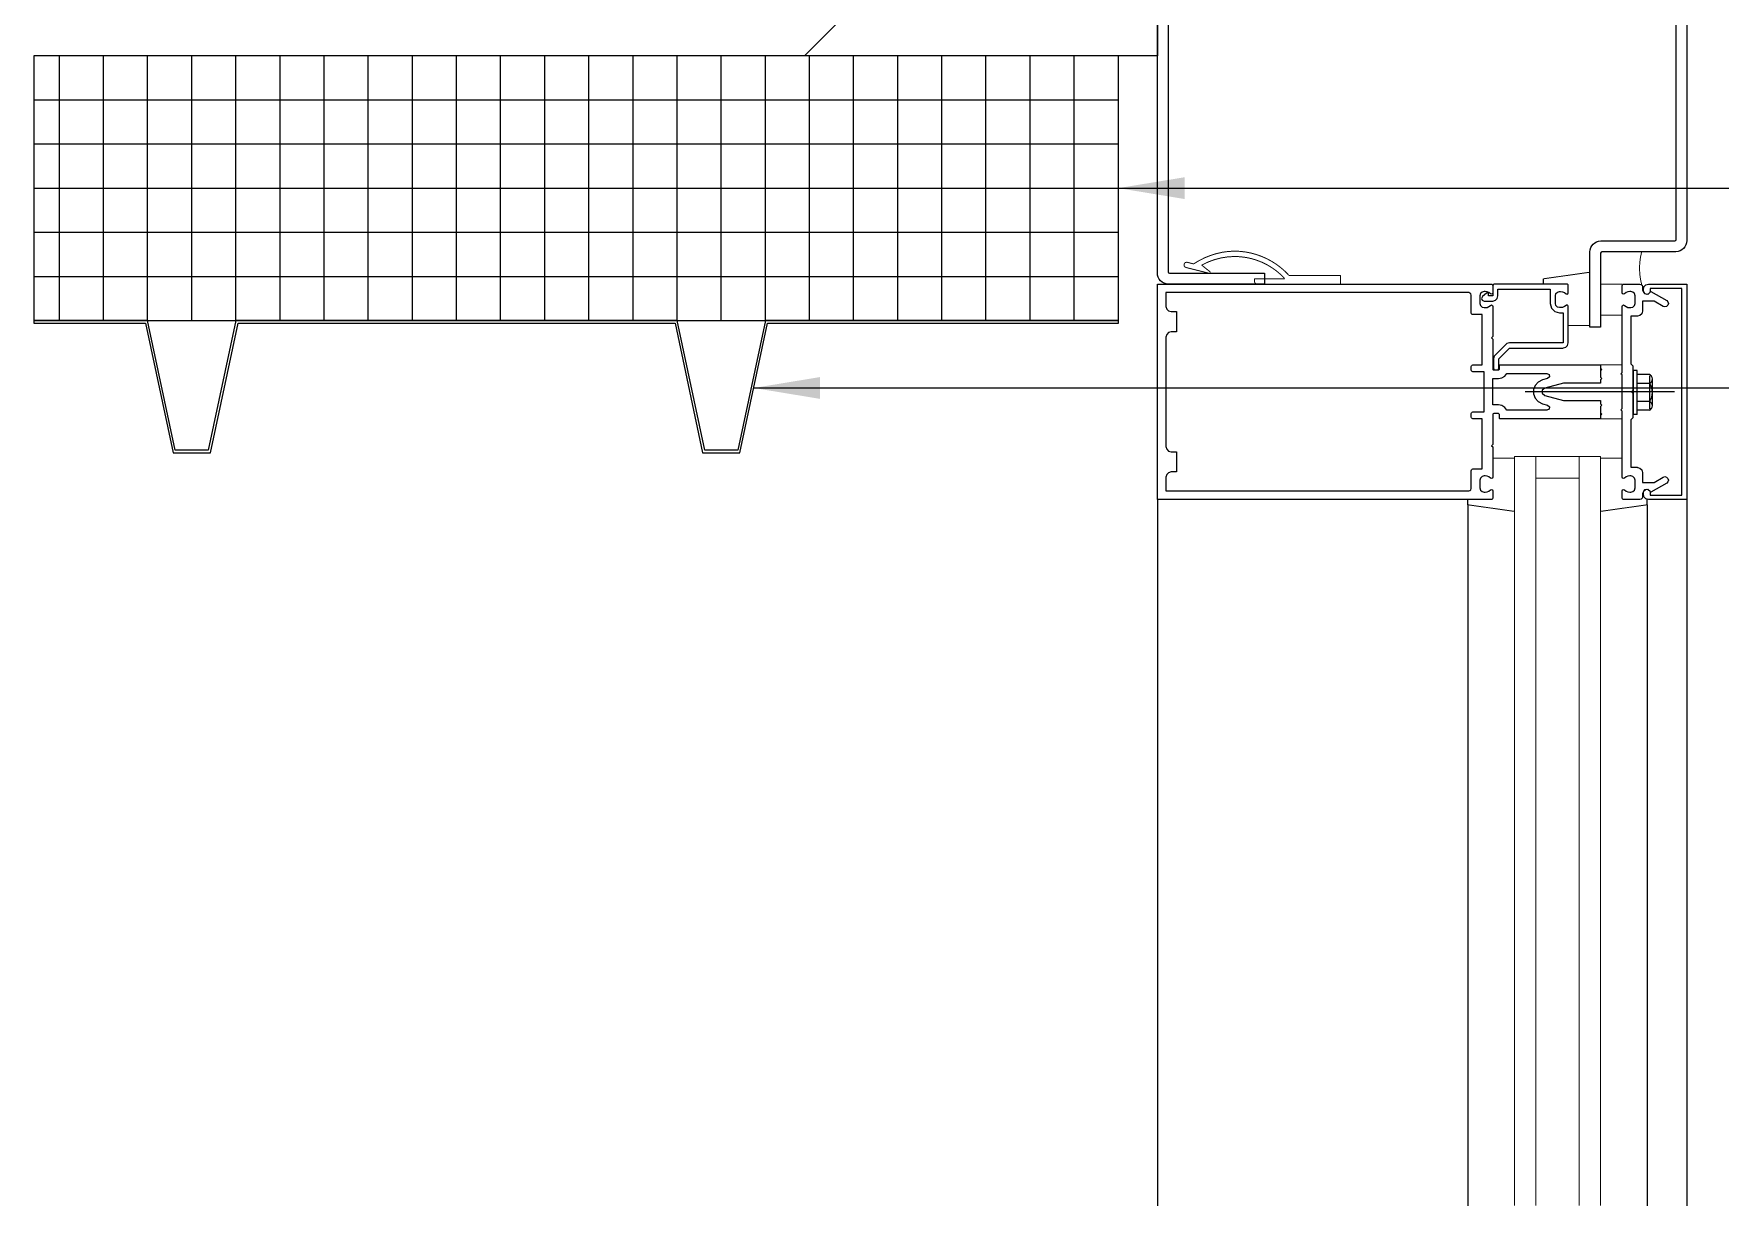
# Model space of a CAD drawing. Header units: inches. Extents: x 4066 to 5785, y 40 to 930.
# Drawn here: x 4371.03 to 4390.15, y 716.76 to 730.05 of the extents above; entities that cross this region are included whole.
import ezdxf

# ---------------------------------------------------------------- set-up
doc = ezdxf.new("R2010")
doc.units = ezdxf.units.IN
doc.header["$LTSCALE"] = 0.5
doc.header["$MEASUREMENT"] = 0
doc.layers.get('0').update_dxf_attribs({"lineweight": 18})
for name, color, linetype, lineweight in [('A-Anno-Note', 231, 'Continuous', 25), ('A-Detl-Fine', 90, 'Continuous', 18), ('A-Detl-Medm', 31, 'Continuous', 25), ('A-Detl-Patt', 190, 'Continuous', 18), ('A-Detl-Thin', 150, 'Continuous', 18)]:
    doc.layers.add(name, color=color, linetype=linetype, lineweight=lineweight)
doc.styles.add('Arch-Dim', font='romans.shx', dxfattribs={"width": 0.75})
doc.dimstyles.new('Aec-Arch-I-96', dxfattribs={"dimscale": 96, "dimtxt": 0.09375, "dimasz": 0.0625, "dimexe": 0.0625, "dimexo": 0.0625, "dimgap": 0.03125, "dimtad": 1, "dimdec": 4, "dimzin": 3, "dimdsep": 46, "dimlunit": 4, "dimtxsty": 'Arch-Dim', "dimblk": 'ARCHTICK', "dimcen": 0.09375, "dimazin": 2, "dimtfac": 0.75, "dimtdec": 4, "dimtix": 1, "dimtmove": 2, "dimatfit": 2, "dimfxl": 1, "dimtolj": 1, "dimtzin": 0, "dimarcsym": 0})

# ---------------------------------------------------------------- blocks, each defined once
blk = doc.blocks.new('_ArchTick')
at = {"color": 0, "linetype": 'ByBlock', "const_width": 0.15}
blk.add_lwpolyline([(-0.5, -0.5), (0.5, 0.5)], dxfattribs=at)

msp = doc.modelspace()

# ---------------------------------------------------------------- hatches: boundary and pattern name
at = {"layer": 'A-Detl-Patt'}
h = msp.add_hatch(dxfattribs=at)
h.set_pattern_fill('ANSI37', color=256, scale=4, angle=225, style=0)
h.set_pattern_definition([(270, (4383.3241, 729.7952), (0.5, -1e-16), []), (360, (4383.3241, 729.7952), (1e-16, 0.5), [])])
h.paths.add_polyline_path([(4383.3241, 726.79521), (4383.3241, 729.79521), (4371.03348, 729.79521), (4371.03348, 726.79521)], flags=0)

# ---------------------------------------------------------------- linework, layer by layer
at = {"layer": 'A-Detl-Fine'}
for p, q in [((4388.13962, 727.26738), (4388.13962, 727.20875)), ((4389.20232, 726.23004), (4389.16232, 726.23004)), ((4389.16232, 725.73004), (4389.16232, 726.23004)), ((4389.20232, 725.73004), (4389.20232, 726.23004)), ((4389.342, 726.18296), (4389.20232, 726.18296)), ((4389.342, 726.08151), (4389.20232, 726.08151)), ((4389.34593, 725.79345), (4389.34593, 726.16664)), ((4389.36463, 726.16664), (4389.34593, 726.16664)), ((4389.37693, 725.82786), (4389.37693, 726.13224)), ((4389.62804, 725.98685), (4387.93423, 725.98685)), ((4389.342, 725.87859), (4389.20232, 725.87859)), ((4389.20232, 725.73004), (4389.16232, 725.73004)), ((4389.342, 725.77713), (4389.20232, 725.77713)), ((4389.36463, 725.79345), (4389.34593, 725.79345)), ((4387.28455, 724.7063), (4387.28455, 724.76531)), ((4389.3167, 724.7063), (4389.3167, 724.7671)), ((4387.28455, 724.7063), (4387.28455, 716.76131)), ((4389.3167, 724.7063), (4389.3167, 716.76131))]:
    msp.add_line(p, q, dxfattribs=at)
at = {"layer": 'A-Detl-Fine', "const_width": 0.01111}
for points in [[(4384.64296, 727.58096), (4384.57266, 727.57767), (4384.50258, 727.56804), (4384.43335, 727.55239), (4384.36558, 727.53107), (4384.29988, 727.5044), (4384.23689, 727.47274), (4384.1772, 727.43641)], [(4385.25648, 727.30793), (4385.21265, 727.35266), (4385.16547, 727.39389), (4385.11527, 727.43145), (4385.06236, 727.46519), (4385.00707, 727.49495), (4384.9497, 727.52057), (4384.89058, 727.54189), (4384.83003, 727.55874), (4384.76837, 727.57098), (4384.7059, 727.57844), (4384.64296, 727.58096)], [(4384.09827, 727.45521), (4384.083, 727.45106), (4384.07212, 727.44018), (4384.06797, 727.42491)], [(4384.06797, 727.42491), (4384.07078, 727.41218), (4384.07846, 727.40197), (4384.08987, 727.39579)], [(4384.08986, 727.39579), (4384.35484, 727.33001)], [(4384.10443, 727.45461), (4384.10244, 727.45493), (4384.10035, 727.45513), (4384.09827, 727.45521)], [(4384.17739, 727.43649), (4384.10446, 727.45459)], [(4384.64296, 727.52038), (4384.56455, 727.51616), (4384.487, 727.50381), (4384.41116, 727.48374), (4384.33789, 727.45639), (4384.26805, 727.42218)], [(4384.36318, 727.34701), (4384.26899, 727.42227)], [(4385.20829, 727.27043), (4385.16354, 727.31575), (4385.11522, 727.35699), (4385.06369, 727.39397), (4385.0093, 727.42654), (4384.95241, 727.45455), (4384.89337, 727.47782), (4384.83256, 727.4962), (4384.77031, 727.50952), (4384.70699, 727.51764), (4384.64296, 727.52038)], [(4389.25477, 727.57379), (4389.24105, 727.51265), (4389.23282, 727.45028), (4389.23008, 727.38731)], [(4389.23008, 727.38731), (4389.23282, 727.32434), (4389.24105, 727.26198), (4389.25477, 727.20083)], [(4384.35484, 727.33002), (4384.35566, 727.32985), (4384.35652, 727.32973), (4384.35736, 727.32969)], [(4384.35736, 727.32969), (4384.36222, 727.331), (4384.36568, 727.33446), (4384.36699, 727.33932)], [(4384.36699, 727.33932), (4384.36653, 727.34225), (4384.36521, 727.34487), (4384.36316, 727.34699)], [(4385.2085, 727.26896), (4384.86569, 727.26896)], [(4384.86569, 727.26896), (4384.86569, 727.23866)], [(4384.89599, 727.20837), (4384.88072, 727.21252), (4384.86985, 727.22339), (4384.86571, 727.23866)], [(4384.89599, 727.20837), (4385.84291, 727.20837)], [(4385.84291, 727.3061), (4385.25657, 727.3061)], [(4385.84291, 727.20837), (4385.84291, 727.3061)], [(4388.66732, 727.34218), (4388.13962, 727.26738)], [(4388.13962, 727.20875), (4388.25261, 727.20875)], [(4388.78946, 727.208), (4389.03377, 727.208)], [(4389.03377, 726.85619), (4388.78946, 726.85619)], [(4388.42301, 726.73968), (4388.66732, 726.73968)], [(4389.03353, 726.29272), (4388.78924, 726.29272)], [(4388.78924, 725.68098), (4389.03353, 725.68098)], [(4387.56794, 725.23401), (4387.81226, 725.23401)], [(4389.03331, 725.23401), (4388.78899, 725.23401)], [(4387.81226, 724.63152), (4387.28455, 724.7063)], [(4388.78899, 724.63152), (4389.3167, 724.7063)]]:
    msp.add_lwpolyline(points, dxfattribs=at)
at = {"layer": 'A-Detl-Fine', "linetype": 'Continuous', "const_width": 0.01111}
for points in [[(4388.78924, 726.29272), (4388.78924, 726.23164)], [(4388.78924, 725.74205), (4388.78924, 725.68098)]]:
    msp.add_lwpolyline(points, dxfattribs=at)
at = {"layer": 'A-Detl-Fine'}
for centre, radius, start, end in [((4389.32262, 726.13224), 0.05431, 290.9107, 69.0893), ((4389.21208, 725.98004), 0.16485, 322.0123, 37.9877), ((4389.32262, 725.82786), 0.05431, 290.9107, 69.0893)]:
    msp.add_arc(centre, radius, start, end, dxfattribs=at)
at = {"layer": 'A-Detl-Medm'}
msp.add_lwpolyline([(4383.76631, 733.79494), (4383.76631, 729.79521), (4379.76658, 729.79521), (4383.76631, 733.79494)], dxfattribs=at)
msp.add_lwpolyline([(4383.3241, 726.79521), (4383.3241, 729.79521), (4371.03348, 729.79521), (4371.03348, 726.79521), (4383.3241, 726.79521)], close=True, dxfattribs=at)
at = {"layer": 'A-Detl-Medm', "linetype": 'Continuous', "const_width": 0.01111}
for points in [[(4387.81201, 725.25393), (4388.78924, 725.25393)], [(4387.81201, 716.76131), (4387.81201, 725.25393)], [(4388.05631, 716.76131), (4388.05631, 725.25393)], [(4388.54492, 725.25393), (4388.54492, 716.76131)], [(4388.78924, 725.25393), (4388.78924, 716.76131)], [(4388.05631, 725.00963), (4388.54492, 725.00963)]]:
    msp.add_lwpolyline(points, dxfattribs=at)
at = {"layer": 'A-Detl-Thin'}
for p, q in [((4383.76631, 724.76531), (4383.76631, 727.20837)), ((4383.76631, 727.20837), (4387.54817, 727.20837)), ((4387.54817, 727.20837), (4387.54817, 727.20833)), ((4387.54817, 727.20833), (4387.55802, 727.20567)), ((4387.55802, 727.20567), (4387.56502, 727.19867)), ((4387.56502, 727.19867), (4387.56768, 727.18883)), ((4387.57039, 727.19868), (4387.56772, 727.18883)), ((4387.57739, 727.20568), (4387.57039, 727.19868)), ((4387.58724, 727.20835), (4387.57739, 727.20568)), ((4388.40324, 727.20837), (4387.58724, 727.20837)), ((4387.58724, 727.20837), (4387.58724, 727.20835)), ((4388.40324, 727.20833), (4388.40324, 727.20837)), ((4388.41309, 727.20568), (4388.40324, 727.20833)), ((4388.42009, 727.19867), (4388.41309, 727.20568)), ((4388.42274, 727.18883), (4388.42009, 727.19867)), ((4389.28199, 727.1793), (4389.303, 727.20032)), ((4389.303, 727.20032), (4389.33257, 727.20833)), ((4389.33257, 727.20833), (4389.33257, 727.20837)), ((4389.33257, 727.20837), (4389.76646, 727.20837)), ((4389.76646, 727.20837), (4389.76646, 724.76531)), ((4387.29409, 727.11064), (4383.86404, 727.11064)), ((4383.86404, 727.11064), (4383.86404, 726.95429)), ((4387.29409, 727.11062), (4387.29409, 727.11064)), ((4387.30889, 727.10663), (4387.29409, 727.11062)), ((4387.31941, 727.09611), (4387.30889, 727.10663)), ((4387.32338, 727.08133), (4387.31941, 727.09611)), ((4387.3234, 727.08133), (4387.32338, 727.08133)), ((4387.3234, 726.88101), (4387.3234, 727.08133)), ((4387.42115, 727.07548), (4387.42113, 727.07548)), ((4387.42113, 727.07548), (4387.42113, 726.98948)), ((4387.4278, 727.10014), (4387.42115, 727.07548)), ((4387.44533, 727.11767), (4387.4278, 727.10014)), ((4387.45085, 727.06736), (4387.44063, 727.04613)), ((4387.44063, 727.04613), (4387.44838, 727.02527)), ((4387.46999, 727.12433), (4387.44533, 727.11767)), ((4387.44838, 727.02527), (4387.46999, 727.01587)), ((4387.49462, 727.10514), (4387.45083, 727.06738)), ((4387.45083, 727.06738), (4387.45085, 727.06736)), ((4387.48025, 727.12433), (4387.46999, 727.12433)), ((4387.46999, 727.01587), (4387.56772, 727.01587)), ((4387.48027, 727.12431), (4387.48025, 727.12433)), ((4387.5032, 727.12129), (4387.48027, 727.12431)), ((4387.49464, 727.10511), (4387.49462, 727.10514)), ((4387.50513, 727.10867), (4387.49464, 727.10511)), ((4387.52437, 727.11247), (4387.5032, 727.12129)), ((4387.51467, 727.10429), (4387.50513, 727.10867)), ((4387.51883, 727.09403), (4387.51467, 727.10429)), ((4387.51884, 727.09403), (4387.51883, 727.09403)), ((4387.51884, 727.07449), (4387.51884, 727.09403)), ((4387.56772, 727.07449), (4387.51884, 727.07449)), ((4387.54267, 727.09833), (4387.52437, 727.11247)), ((4387.55325, 727.09404), (4387.54267, 727.09839)), ((4387.54267, 727.09839), (4387.54267, 727.09833)), ((4387.56325, 727.09816), (4387.55325, 727.09404)), ((4387.56768, 727.1087), (4387.56325, 727.09816)), ((4387.56768, 727.18883), (4387.56772, 727.18883)), ((4387.56772, 727.1087), (4387.56768, 727.1087)), ((4387.56772, 727.18883), (4387.56772, 727.1087)), ((4387.56772, 727.18883), (4387.56772, 727.07449)), ((4387.56772, 727.01588), (4387.5973, 727.02387)), ((4387.56772, 727.01587), (4387.56772, 727.01588)), ((4387.5973, 727.02387), (4387.61832, 727.04489)), ((4387.61832, 727.04489), (4387.62632, 727.07447)), ((4387.62632, 727.07447), (4387.62634, 727.07449)), ((4387.62634, 727.07449), (4387.62634, 727.14973)), ((4387.62634, 727.14973), (4388.21756, 727.14973)), ((4388.21756, 727.14973), (4388.21756, 726.98948)), ((4388.2762, 726.98948), (4388.2762, 727.07548)), ((4388.2762, 727.07548), (4388.27622, 727.07548)), ((4388.27622, 727.07548), (4388.28289, 727.10012)), ((4388.28289, 727.10012), (4388.30041, 727.11764)), ((4388.30041, 727.11764), (4388.32505, 727.12431)), ((4388.32505, 727.12431), (4388.32505, 727.12433)), ((4388.32505, 727.12433), (4388.33532, 727.12433)), ((4388.33532, 727.12433), (4388.33534, 727.12431)), ((4388.33534, 727.12431), (4388.35826, 727.12126)), ((4388.35826, 727.12126), (4388.37942, 727.11245)), ((4388.37942, 727.11245), (4388.39774, 727.09833)), ((4388.39774, 727.09833), (4388.39774, 727.09839)), ((4388.39774, 727.09839), (4388.40832, 727.09404)), ((4388.40832, 727.09404), (4388.41831, 727.09816)), ((4388.41831, 727.09816), (4388.42274, 727.1087)), ((4388.42278, 727.18883), (4388.42274, 727.18883)), ((4388.42274, 727.1087), (4388.42278, 727.1087)), ((4388.42278, 727.1087), (4388.42278, 727.18883)), ((4389.27394, 727.13019), (4389.27394, 727.14973)), ((4389.27394, 727.14973), (4389.27398, 727.14973)), ((4389.27398, 727.13019), (4389.27394, 727.13019)), ((4389.27398, 727.14973), (4389.28199, 727.1793)), ((4389.27931, 727.11048), (4389.27398, 727.13019)), ((4389.29332, 727.09647), (4389.27931, 727.11048)), ((4389.31303, 727.09113), (4389.29332, 727.09647)), ((4389.33274, 727.09646), (4389.31303, 727.09113)), ((4389.34674, 727.11047), (4389.33274, 727.09646)), ((4389.35209, 727.13019), (4389.34674, 727.11047)), ((4389.3521, 727.13019), (4389.35209, 727.13019)), ((4389.70782, 727.15951), (4389.3521, 727.15951)), ((4389.3521, 727.15951), (4389.3521, 727.13019)), ((4389.70782, 724.81419), (4389.70782, 727.15951)), ((4383.86404, 726.95429), (4383.86408, 726.95429)), ((4383.86408, 726.95429), (4383.87206, 726.92471)), ((4383.87206, 726.92471), (4383.89309, 726.90367)), ((4383.89309, 726.90367), (4383.92267, 726.89567)), ((4383.92267, 726.89567), (4383.92267, 726.89566)), ((4383.92267, 726.89566), (4383.98131, 726.89566)), ((4383.98131, 726.89566), (4383.98131, 726.66602)), ((4387.32344, 726.88101), (4387.3234, 726.88101)), ((4387.3261, 726.87116), (4387.32344, 726.88101)), ((4387.3331, 726.86416), (4387.3261, 726.87116)), ((4387.34295, 726.86148), (4387.3331, 726.86416)), ((4387.34295, 726.86146), (4387.34295, 726.86148)), ((4387.44556, 726.86146), (4387.34295, 726.86146)), ((4387.42113, 726.98948), (4387.42115, 726.98948)), ((4387.42115, 726.98948), (4387.4278, 726.96482)), ((4387.4278, 726.96482), (4387.44533, 726.94728)), ((4387.44533, 726.94728), (4387.46999, 726.94062)), ((4387.44556, 726.29272), (4387.44556, 726.86146)), ((4387.46999, 726.94062), (4387.48025, 726.94062)), ((4387.48025, 726.94064), (4387.50316, 726.94365)), ((4387.48025, 726.94062), (4387.48025, 726.94064)), ((4387.50316, 726.94365), (4387.52432, 726.95245)), ((4387.52432, 726.95245), (4387.54262, 726.96656)), ((4387.54262, 726.96656), (4387.54267, 726.96656)), ((4387.54267, 726.96656), (4387.55325, 726.97092)), ((4387.55325, 726.97092), (4387.56325, 726.96679)), ((4387.56325, 726.96679), (4387.56768, 726.95625)), ((4387.56768, 726.95625), (4387.56772, 726.95625)), ((4387.56772, 726.95625), (4387.56772, 726.61227)), ((4388.21756, 726.98948), (4388.21758, 726.98948)), ((4388.21758, 726.98948), (4388.23223, 726.93522)), ((4388.23223, 726.93522), (4388.2708, 726.89665)), ((4388.2708, 726.89665), (4388.32505, 726.882)), ((4388.27622, 726.98948), (4388.2762, 726.98948)), ((4388.28289, 726.96483), (4388.27622, 726.98948)), ((4388.30041, 726.94731), (4388.28289, 726.96483)), ((4388.32505, 726.94064), (4388.30041, 726.94731)), ((4388.32505, 726.94062), (4388.32505, 726.94064)), ((4388.33532, 726.94062), (4388.32505, 726.94062)), ((4388.32505, 726.882), (4388.32505, 726.88198)), ((4388.32505, 726.88198), (4388.36414, 726.88198)), ((4388.35822, 726.94367), (4388.33532, 726.94064)), ((4388.33532, 726.94064), (4388.33532, 726.94062)), ((4388.37938, 726.95247), (4388.35822, 726.94367)), ((4388.36414, 726.88198), (4388.36414, 726.5419)), ((4388.3977, 726.96658), (4388.37938, 726.95247)), ((4388.39774, 726.96656), (4388.3977, 726.96658)), ((4388.40832, 726.97092), (4388.39774, 726.96656)), ((4388.41831, 726.9668), (4388.40832, 726.97092)), ((4388.42274, 726.95625), (4388.41831, 726.9668)), ((4388.42278, 726.95625), (4388.42274, 726.95625)), ((4388.42278, 726.5419), (4388.42278, 726.95625)), ((4383.87206, 726.63697), (4383.86408, 726.60738)), ((4383.89309, 726.658), (4383.87206, 726.63697)), ((4383.92267, 726.666), (4383.89309, 726.658)), ((4383.98131, 726.66602), (4383.92267, 726.66602)), ((4383.92267, 726.66602), (4383.92267, 726.666)), ((4383.86408, 726.60738), (4383.86404, 726.60738)), ((4383.86404, 726.60738), (4383.86404, 725.36632)), ((4387.56772, 726.61227), (4387.55305, 726.5976)), ((4387.55305, 726.5976), (4387.56772, 726.58296)), ((4387.56772, 726.58296), (4387.56772, 726.24385)), ((4387.71485, 726.52473), (4387.59271, 726.40259)), ((4387.63416, 726.36112), (4387.75631, 726.48328)), ((4387.71486, 726.52473), (4387.71485, 726.52473)), ((4387.72704, 726.53407), (4387.71486, 726.52473)), ((4387.7411, 726.53989), (4387.72704, 726.53407)), ((4387.75631, 726.5419), (4387.7411, 726.53989)), ((4388.36414, 726.5419), (4387.75631, 726.5419)), ((4387.75631, 726.48328), (4388.36414, 726.48328)), ((4388.36414, 726.4833), (4388.39372, 726.49128)), ((4388.36414, 726.48328), (4388.36414, 726.4833)), ((4388.39372, 726.49128), (4388.41475, 726.5123)), ((4388.41475, 726.5123), (4388.42274, 726.54188)), ((4388.42274, 726.54188), (4388.42278, 726.5419)), ((4387.3234, 726.23409), (4387.3234, 726.27318)), ((4387.3234, 726.27318), (4387.32342, 726.27318)), ((4387.32342, 726.27318), (4387.3261, 726.28302)), ((4387.3261, 726.28302), (4387.3331, 726.29002)), ((4387.3331, 726.29002), (4387.34295, 726.29269)), ((4387.34295, 726.29269), (4387.34295, 726.29272)), ((4387.34295, 726.29272), (4387.44556, 726.29272)), ((4387.56772, 726.24385), (4387.56905, 726.23892)), ((4387.57553, 726.36112), (4387.57552, 726.36112)), ((4387.57552, 726.36112), (4387.57552, 726.25363)), ((4387.57552, 726.25363), (4387.57553, 726.25363)), ((4387.57754, 726.37633), (4387.57553, 726.36112)), ((4387.57553, 726.25363), (4387.5782, 726.24378)), ((4387.58337, 726.39039), (4387.57754, 726.37633)), ((4387.5782, 726.24378), (4387.58521, 726.23677)), ((4387.59271, 726.40257), (4387.58337, 726.39039)), ((4387.59271, 726.40259), (4387.59271, 726.40257)), ((4387.62446, 726.23678), (4387.63146, 726.24378)), ((4387.63146, 726.24378), (4387.63412, 726.25363)), ((4387.63412, 726.25363), (4387.63416, 726.25363)), ((4387.63416, 726.25363), (4387.63416, 726.36112)), ((4387.64063, 726.23892), (4387.64196, 726.24385)), ((4387.64196, 726.24385), (4387.64198, 726.24385)), ((4387.64198, 726.24385), (4387.64198, 726.28294)), ((4387.64198, 726.28294), (4387.64199, 726.28294)), ((4387.64199, 726.28294), (4387.64333, 726.28786)), ((4387.64333, 726.28786), (4387.64683, 726.29136)), ((4387.64683, 726.29136), (4387.65175, 726.29269)), ((4387.65175, 726.29269), (4387.65175, 726.29272)), ((4387.65175, 726.29272), (4388.78924, 726.29272)), ((4388.78924, 726.29272), (4388.78924, 726.25363)), ((4388.78924, 726.25363), (4388.8039, 726.23897)), ((4387.32344, 726.23409), (4387.3234, 726.23409)), ((4387.3261, 726.22424), (4387.32344, 726.23409)), ((4387.3331, 726.21723), (4387.3261, 726.22424)), ((4387.34295, 726.21456), (4387.3331, 726.21723)), ((4387.34295, 726.21454), (4387.34295, 726.21456)), ((4387.46999, 726.21454), (4387.34295, 726.21454)), ((4387.46999, 725.75915), (4387.46999, 726.21454)), ((4387.56772, 725.83733), (4387.56772, 726.13636)), ((4387.56772, 726.13636), (4387.63221, 726.13636)), ((4387.56905, 726.23892), (4387.57256, 726.23542)), ((4387.57256, 726.23542), (4387.57748, 726.23409)), ((4387.57748, 726.23409), (4387.63221, 726.23409)), ((4387.58521, 726.23677), (4387.59506, 726.23411)), ((4387.59506, 726.23411), (4387.59506, 726.23409)), ((4387.59506, 726.23409), (4387.61461, 726.23409)), ((4387.61461, 726.23412), (4387.62446, 726.23678)), ((4387.61461, 726.23409), (4387.61461, 726.23412)), ((4387.63219, 726.13637), (4387.67088, 726.14354)), ((4387.63221, 726.13636), (4387.63219, 726.13637)), ((4387.63221, 726.23411), (4387.63714, 726.23543)), ((4387.63221, 726.23409), (4387.63221, 726.23411)), ((4387.63714, 726.23543), (4387.64063, 726.23892)), ((4387.67088, 726.14354), (4387.70393, 726.16376)), ((4387.70393, 726.16376), (4387.72794, 726.19496)), ((4387.72794, 726.19496), (4387.72796, 726.19499)), ((4387.72796, 726.19499), (4388.1809, 726.19499)), ((4388.04602, 726.05863), (4388.0291, 726.01171)), ((4388.07985, 726.0972), (4388.04602, 726.05863)), ((4388.1306, 726.12184), (4388.07985, 726.0972)), ((4388.18848, 726.13736), (4388.13059, 726.12184)), ((4388.13059, 726.12184), (4388.1306, 726.12184)), ((4388.36903, 726.08456), (4388.15589, 726.02746)), ((4388.1809, 726.19499), (4388.1809, 726.19498)), ((4388.1809, 726.19498), (4388.20545, 726.182)), ((4388.20883, 726.15626), (4388.18848, 726.13738)), ((4388.18848, 726.13738), (4388.18848, 726.13736)), ((4388.20545, 726.182), (4388.20883, 726.15626)), ((4388.78924, 726.08456), (4388.36903, 726.08456)), ((4388.8039, 726.23897), (4388.78924, 726.2243)), ((4388.78924, 726.2243), (4388.78924, 726.15298)), ((4388.78924, 726.15298), (4388.8039, 726.13832)), ((4388.8039, 726.13832), (4388.78924, 726.12366)), ((4388.78924, 726.12366), (4388.78924, 726.08456)), ((4388.0291, 726.01171), (4388.0291, 725.962)), ((4388.0291, 725.962), (4388.04602, 725.91507)), ((4388.04602, 725.91507), (4388.07985, 725.8765)), ((4388.07985, 725.8765), (4388.1306, 725.85186)), ((4388.15589, 726.02744), (4388.1282, 726.00393)), ((4388.1282, 726.00393), (4388.1282, 725.96977)), ((4388.1282, 725.96977), (4388.15589, 725.94626)), ((4388.15589, 726.02746), (4388.15589, 726.02744)), ((4388.15589, 725.94626), (4388.15589, 725.94625)), ((4388.15589, 725.94625), (4388.36903, 725.88912)), ((4388.36903, 725.88912), (4388.78924, 725.88912)), ((4388.78924, 725.88912), (4388.78924, 725.85003)), ((4387.3234, 725.70053), (4387.3234, 725.73962)), ((4387.3234, 725.73962), (4387.32342, 725.73962)), ((4387.32344, 725.70053), (4387.3234, 725.70053)), ((4387.32342, 725.73962), (4387.3261, 725.74947)), ((4387.3261, 725.69068), (4387.32344, 725.70053)), ((4387.3261, 725.74947), (4387.3331, 725.75646)), ((4387.3331, 725.68368), (4387.3261, 725.69068)), ((4387.3331, 725.75646), (4387.34295, 725.75913)), ((4387.34295, 725.681), (4387.3331, 725.68368)), ((4387.34295, 725.75913), (4387.34295, 725.75915)), ((4387.34295, 725.75915), (4387.46999, 725.75915)), ((4387.34295, 725.68098), (4387.34295, 725.681)), ((4387.44556, 725.68098), (4387.34295, 725.68098)), ((4387.44556, 725.11224), (4387.44556, 725.68098)), ((4387.63221, 725.83733), (4387.56772, 725.83733)), ((4387.56905, 725.73476), (4387.56772, 725.72984)), ((4387.56772, 725.72984), (4387.56772, 725.39075)), ((4387.57256, 725.73827), (4387.56905, 725.73476)), ((4387.57748, 725.7396), (4387.57256, 725.73827)), ((4387.63221, 725.73962), (4387.57748, 725.73962)), ((4387.57748, 725.73962), (4387.57748, 725.7396)), ((4387.63225, 725.83731), (4387.63221, 725.83733)), ((4387.63221, 725.73958), (4387.63221, 725.73962)), ((4387.63714, 725.73826), (4387.63221, 725.73958)), ((4387.67094, 725.83011), (4387.63225, 725.83731)), ((4387.64063, 725.73476), (4387.63714, 725.73826)), ((4387.64196, 725.72984), (4387.64063, 725.73476)), ((4387.64198, 725.72984), (4387.64196, 725.72984)), ((4387.64198, 725.69075), (4387.64198, 725.72984)), ((4387.64199, 725.69075), (4387.64198, 725.69075)), ((4387.64333, 725.68582), (4387.64199, 725.69075)), ((4387.64683, 725.68233), (4387.64333, 725.68582)), ((4387.65175, 725.68098), (4387.64683, 725.68233)), ((4388.78924, 725.68098), (4387.65175, 725.68098)), ((4387.70398, 725.80987), (4387.67094, 725.83011)), ((4387.72796, 725.77866), (4387.70398, 725.80987)), ((4388.1809, 725.77869), (4387.72796, 725.77869)), ((4387.72796, 725.77869), (4387.72796, 725.77866)), ((4388.1306, 725.85186), (4388.13059, 725.85185)), ((4388.13059, 725.85185), (4388.18848, 725.83634)), ((4388.20544, 725.79169), (4388.1809, 725.77873)), ((4388.1809, 725.77873), (4388.1809, 725.77869)), ((4388.18848, 725.83634), (4388.18849, 725.83632)), ((4388.18849, 725.83632), (4388.20884, 725.81744)), ((4388.20884, 725.81744), (4388.20544, 725.79169)), ((4388.78924, 725.85003), (4388.8039, 725.83538)), ((4388.8039, 725.83538), (4388.78924, 725.82072)), ((4388.78924, 725.82072), (4388.78924, 725.74938)), ((4388.78924, 725.74938), (4388.8039, 725.73472)), ((4388.8039, 725.73472), (4388.78924, 725.72007)), ((4388.78924, 725.72007), (4388.78924, 725.68098)), ((4383.86404, 725.36632), (4383.86408, 725.36632)), ((4383.86408, 725.36632), (4383.87206, 725.33674)), ((4383.87206, 725.33674), (4383.89309, 725.3157)), ((4383.89309, 725.3157), (4383.92267, 725.3077)), ((4383.92267, 725.3077), (4383.92267, 725.30768)), ((4383.92267, 725.30768), (4383.98131, 725.30768)), ((4383.98131, 725.30768), (4383.98131, 725.07803)), ((4387.56772, 725.39075), (4387.55305, 725.37609)), ((4387.55305, 725.37609), (4387.56772, 725.36142)), ((4387.56772, 725.36142), (4387.56772, 725.01745)), ((4387.32342, 725.0927), (4387.3261, 725.10254)), ((4387.3261, 725.10254), (4387.3331, 725.10954)), ((4387.3331, 725.10954), (4387.34295, 725.1122)), ((4387.34295, 725.1122), (4387.34295, 725.11224)), ((4387.34295, 725.11224), (4387.44556, 725.11224)), ((4383.86408, 725.01939), (4383.86404, 725.01939)), ((4383.86404, 725.01939), (4383.86404, 724.86305)), ((4383.87206, 725.04898), (4383.86408, 725.01939)), ((4383.89309, 725.07001), (4383.87206, 725.04898)), ((4383.92267, 725.07801), (4383.89309, 725.07001)), ((4383.98131, 725.07803), (4383.92267, 725.07803)), ((4383.92267, 725.07803), (4383.92267, 725.07801)), ((4387.3234, 724.89235), (4387.3234, 725.0927)), ((4387.3234, 725.0927), (4387.32342, 725.0927)), ((4387.42115, 724.98421), (4387.42113, 724.98421)), ((4387.42113, 724.98421), (4387.42113, 724.89823)), ((4387.4278, 725.00887), (4387.42115, 724.98421)), ((4387.44533, 725.0264), (4387.4278, 725.00887)), ((4387.46999, 725.03307), (4387.44533, 725.0264)), ((4387.48025, 725.03309), (4387.46999, 725.03309)), ((4387.46999, 725.03309), (4387.46999, 725.03307)), ((4387.48027, 725.03307), (4387.48025, 725.03309)), ((4387.5032, 725.03004), (4387.48027, 725.03307)), ((4387.52437, 725.02123), (4387.5032, 725.03004)), ((4387.54267, 725.00709), (4387.52437, 725.02123)), ((4387.55325, 725.00279), (4387.54267, 725.00714)), ((4387.54267, 725.00714), (4387.54267, 725.00709)), ((4387.56325, 725.00691), (4387.55325, 725.00279)), ((4387.56768, 725.01745), (4387.56325, 725.00691)), ((4387.56772, 725.01745), (4387.56768, 725.01745)), ((4387.54817, 724.76531), (4383.76631, 724.76531)), ((4383.76631, 724.76531), (4383.76646, 716.7611)), ((4383.86404, 724.86305), (4387.29409, 724.86305)), ((4387.29409, 724.86307), (4387.30888, 724.86706)), ((4387.29409, 724.86305), (4387.29409, 724.86307)), ((4387.30888, 724.86706), (4387.31939, 724.87757)), ((4387.31939, 724.87757), (4387.32338, 724.89235)), ((4387.32338, 724.89235), (4387.3234, 724.89235)), ((4387.42113, 724.89823), (4387.42115, 724.89823)), ((4387.42115, 724.89823), (4387.4278, 724.87357)), ((4387.4278, 724.87357), (4387.44533, 724.85604)), ((4387.44533, 724.85604), (4387.46999, 724.84937)), ((4387.46999, 724.84937), (4387.48025, 724.84937)), ((4387.48025, 724.84939), (4387.50316, 724.85241)), ((4387.48025, 724.84937), (4387.48025, 724.84939)), ((4387.50316, 724.85241), (4387.52432, 724.8612)), ((4387.52432, 724.8612), (4387.54262, 724.87531)), ((4387.54262, 724.87531), (4387.54267, 724.8753)), ((4387.54267, 724.8753), (4387.55325, 724.87965)), ((4387.55802, 724.76802), (4387.54817, 724.76535)), ((4387.54817, 724.76535), (4387.54817, 724.76531)), ((4387.55325, 724.87965), (4387.56325, 724.87553)), ((4387.56502, 724.77502), (4387.55802, 724.76802)), ((4387.56325, 724.87553), (4387.56768, 724.86499)), ((4387.56768, 724.78486), (4387.56502, 724.77502)), ((4387.56768, 724.86499), (4387.56772, 724.86499)), ((4387.56772, 724.78486), (4387.56768, 724.78486)), ((4387.56772, 724.86499), (4387.56772, 724.78486)), ((4389.27394, 724.82395), (4389.27394, 724.8435)), ((4389.27394, 724.8435), (4389.27398, 724.8435)), ((4389.27396, 724.82395), (4389.27394, 724.82395)), ((4389.28198, 724.79438), (4389.27396, 724.82395)), ((4389.27398, 724.8435), (4389.27931, 724.86321)), ((4389.27931, 724.86321), (4389.29332, 724.87722)), ((4389.303, 724.77336), (4389.28198, 724.79438)), ((4389.29332, 724.87722), (4389.31303, 724.88255)), ((4389.33257, 724.76535), (4389.303, 724.77336)), ((4389.31303, 724.88255), (4389.33274, 724.87721)), ((4389.33257, 724.76531), (4389.33257, 724.76535)), ((4389.76646, 724.76531), (4389.33257, 724.76531)), ((4389.33274, 724.87721), (4389.34675, 724.86321)), ((4389.34675, 724.86321), (4389.35209, 724.8435)), ((4389.35209, 724.8435), (4389.3521, 724.8435)), ((4389.3521, 724.8435), (4389.3521, 724.81419)), ((4389.3521, 724.81419), (4389.70782, 724.81419)), ((4389.76646, 724.76531), (4389.76646, 716.76131))]:
    msp.add_line(p, q, dxfattribs=at)
for points in [[(4389.76644, 733.8308), (4389.76644, 727.69983, -0.41421356), (4389.64144, 727.57483), (4388.80486, 727.57483, 0.41421356), (4388.78924, 727.5592), (4388.78924, 726.71976), (4388.66708, 726.71976), (4388.66708, 727.57198, -0.41421356), (4388.79208, 727.69698), (4389.62866, 727.69698, 0.41421356), (4389.64428, 727.71261), (4389.64428, 733.81802, 0.41421356), (4389.62866, 733.83364), (4388.79208, 733.83364, -0.41421356), (4388.66708, 733.95864), (4388.66708, 734.81086), (4388.78924, 734.81086), (4388.78924, 733.97143, 0.41421356), (4388.80486, 733.9558), (4389.64144, 733.9558, -0.41421356)], [(4383.89131, 727.20837, -0.41421356), (4383.76631, 727.33337), (4383.76631, 734.19725, -0.41421356), (4383.89131, 734.32225), (4384.98222, 734.32225), (4384.98222, 734.2001), (4383.90409, 734.2001, 0.41421356), (4383.88847, 734.18447), (4383.88847, 727.34616, 0.41421356), (4383.90409, 727.33053), (4384.98222, 727.33053), (4384.98222, 727.20837)]]:
    msp.add_lwpolyline(points, format="xyb", close=True, dxfattribs=at)
for points in [[(4389.49869, 725.02011), (4389.49871, 725.02009), (4389.51845, 725.02531), (4389.53759, 725.02018), (4389.55207, 725.00578), (4389.5573, 724.98603), (4389.55216, 724.9669), (4389.53776, 724.95242), (4389.53778, 724.9524), (4389.35932, 724.84937), (4389.3593, 724.84933), (4389.3268, 724.88088), (4389.28491, 724.87401), (4389.26419, 724.83373), (4389.26416, 724.83373), (4389.26416, 724.79464), (4389.26414, 724.79464), (4389.26013, 724.77986), (4389.24963, 724.76935), (4389.23485, 724.76535), (4389.23485, 724.76531), (4389.05308, 724.76531), (4389.05308, 724.76535), (4389.04323, 724.76802), (4389.03623, 724.77502), (4389.03357, 724.78486), (4389.03353, 724.78486), (4389.03353, 724.86499), (4389.03355, 724.86499), (4389.038, 724.87553), (4389.048, 724.87965), (4389.05858, 724.8753), (4389.05861, 724.87535), (4389.0769, 724.86123), (4389.09807, 724.85242), (4389.12099, 724.84939), (4389.12099, 724.84937), (4389.13126, 724.84937), (4389.13126, 724.84939), (4389.15591, 724.85604), (4389.17343, 724.87356), (4389.1801, 724.89823), (4389.18012, 724.89823), (4389.18012, 724.98421), (4389.1801, 724.98421), (4389.17345, 725.00886), (4389.15593, 725.02638), (4389.13126, 725.03305), (4389.13126, 725.03309), (4389.12099, 725.03309), (4389.12099, 725.03307), (4389.09808, 725.03004), (4389.07691, 725.02124), (4389.05861, 725.00711), (4389.05858, 725.00714), (4389.048, 725.00279), (4389.038, 725.00691), (4389.03357, 725.01745), (4389.03353, 725.01745), (4389.03353, 725.76697), (4389.01888, 725.78163), (4389.03353, 725.79629), (4389.03353, 726.17741), (4389.01888, 726.19206), (4389.03353, 726.20672), (4389.03353, 726.95625), (4389.03355, 726.95625), (4389.038, 726.96679), (4389.048, 726.97092), (4389.05858, 726.96656), (4389.05861, 726.9666), (4389.0769, 726.95247), (4389.09807, 726.94367), (4389.12099, 726.94064), (4389.12099, 726.94062), (4389.13126, 726.94062), (4389.13126, 726.94064), (4389.15591, 726.94728), (4389.17343, 726.96481), (4389.1801, 726.98948), (4389.18012, 726.98948), (4389.18012, 727.07548), (4389.1801, 727.07548), (4389.17345, 727.10012), (4389.15593, 727.11765), (4389.13126, 727.12431), (4389.13126, 727.12433), (4389.12099, 727.12433), (4389.12099, 727.12431), (4389.09808, 727.12129), (4389.07691, 727.11249), (4389.05861, 727.09835), (4389.05858, 727.09839), (4389.048, 727.09404), (4389.038, 727.09816), (4389.03357, 727.1087), (4389.03353, 727.1087), (4389.03353, 727.18883), (4389.03357, 727.18883), (4389.03623, 727.19867), (4389.04323, 727.20567), (4389.05308, 727.20833), (4389.05308, 727.20837), (4389.23485, 727.20837), (4389.23485, 727.20835), (4389.24963, 727.20435), (4389.26014, 727.19384), (4389.26414, 727.17906), (4389.26416, 727.17906), (4389.26416, 727.13997), (4389.26419, 727.13997), (4389.2849, 727.0997), (4389.32678, 727.09281), (4389.3593, 727.12433), (4389.35932, 727.12433), (4389.53778, 727.02129), (4389.53778, 727.02125), (4389.55217, 727.00677), (4389.5573, 726.98764), (4389.55205, 726.96791), (4389.53758, 726.9535), (4389.51844, 726.94837), (4389.49871, 726.9536), (4389.49869, 726.95358), (4389.39591, 727.01293), (4389.26416, 727.01293), (4389.26416, 726.90153), (4389.26414, 726.90151), (4389.25612, 726.87195), (4389.2351, 726.85093), (4389.20554, 726.84293), (4389.20554, 726.84289), (4389.13126, 726.84289), (4389.13126, 726.30445), (4389.15569, 726.28), (4389.15569, 726.0015), (4389.14103, 725.98685), (4389.15569, 725.97219), (4389.15569, 725.69368), (4389.13126, 725.66925), (4389.13126, 725.1308), (4389.20554, 725.1308), (4389.20554, 725.13078), (4389.23512, 725.12276), (4389.25614, 725.10173), (4389.26414, 725.07216), (4389.26416, 725.07218), (4389.26416, 724.96077), (4389.39591, 724.96077)], [(4372.30032, 726.76531), (4372.61282, 725.29521), (4373.03624, 725.29521), (4373.34874, 726.76531), (4378.30032, 726.76531), (4378.61282, 725.29521), (4379.03624, 725.29521), (4379.34874, 726.76531), (4383.3241, 726.76531), (4383.3241, 726.79521), (4379.32453, 726.79521), (4379.01203, 725.32511), (4378.63703, 725.32511), (4378.32453, 726.79521), (4373.32453, 726.79521), (4373.01203, 725.32511), (4372.63703, 725.32511), (4372.32453, 726.79521), (4371.03348, 726.79521), (4371.03348, 726.76531), (4372.30032, 726.76531)]]:
    msp.add_lwpolyline(points, close=True, dxfattribs=at)

# ---------------------------------------------------------------- leaders
at = {"layer": 'A-Anno-Note'}
for points in [[(4383.3241, 728.29521), (4401.89284, 728.29521)], [(4379.19249, 726.03026), (4401.89284, 726.03026)]]:
    msp.add_leader(points, dimstyle='Aec-Arch-I-96', override={"dimscale": 12}, dxfattribs=at)

doc.saveas('drawing.dxf')
